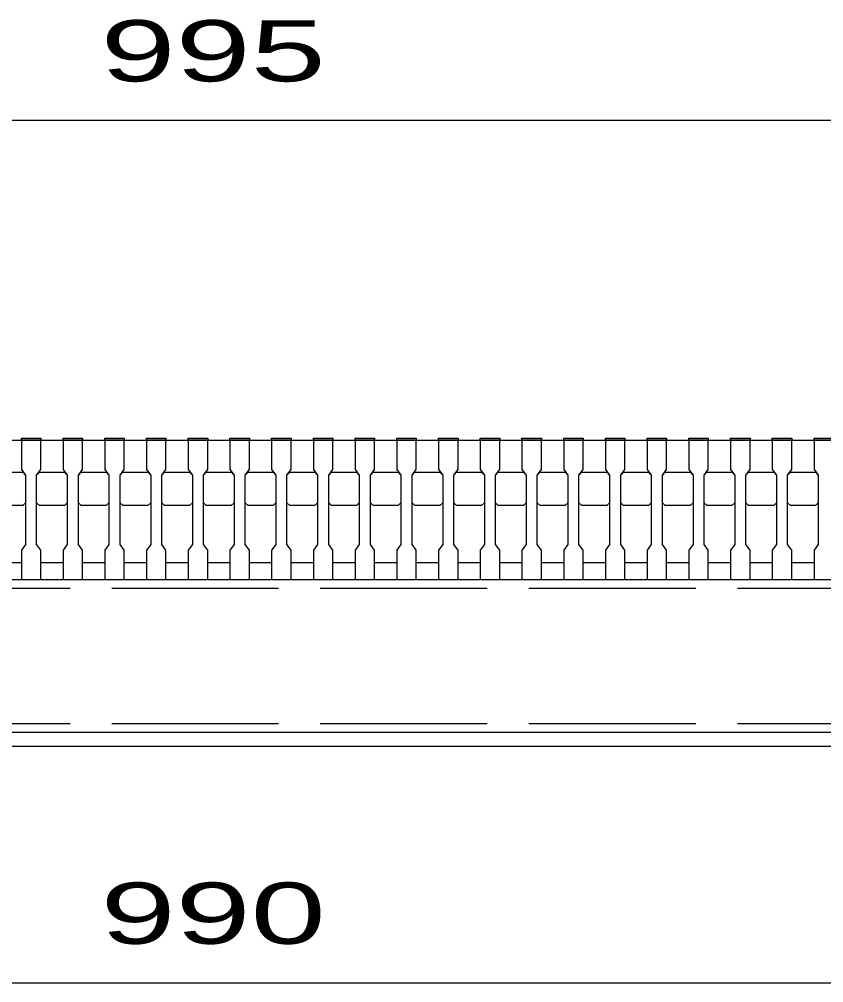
# Model space of a CAD drawing. Units: millimetres, scale not verified. Extents: x -1820 to 1731, y -1282 to 1054.
# Drawn here: x -999.8 to -710.5, y -737.5 to -391.2 of the extents above; entities that cross this region are included whole.
import ezdxf
from ezdxf.enums import TextEntityAlignment as Align

# ---------------------------------------------------------------- set-up
doc = ezdxf.new("R2010")
doc.units = ezdxf.units.MM
doc.header["$LTSCALE"] = 10
doc.linetypes.add('DASHED', pattern=[7.5, 6, -1.5])
doc.layers.add('16', color=3, linetype='Continuous', lineweight=25)
doc.layers.add('22', color=4, linetype='Continuous', lineweight=25)
doc.styles.add('ベクトル', font='')
doc.styles.get('ベクトル').set_extended_font_data('ベクトル')

msp = doc.modelspace()

# ---------------------------------------------------------------- linework, layer by layer
at = {"layer": '16'}
for p, q in [((-1419, -542.5), (-424, -542.5)), ((-999, -542.5), (-999, -541.8)), ((-999, -541.8), (-992, -541.8)), ((-999, -542.5), (-999, -553)), ((-992, -542.5), (-999, -542.5)), ((-992, -541.8), (-992, -542.5)), ((-992, -553), (-992, -542.5)), ((-984, -542.5), (-984, -541.8)), ((-984, -541.8), (-977, -541.8)), ((-984, -542.5), (-984, -553)), ((-977, -542.5), (-984, -542.5)), ((-977, -541.8), (-977, -542.5)), ((-977, -553), (-977, -542.5)), ((-969, -542.5), (-969, -541.8)), ((-969, -541.8), (-962, -541.8)), ((-969, -542.5), (-969, -553)), ((-962, -542.5), (-969, -542.5)), ((-962, -541.8), (-962, -542.5)), ((-962, -553), (-962, -542.5)), ((-954, -542.5), (-954, -541.8)), ((-954, -541.8), (-947, -541.8)), ((-954, -542.5), (-954, -553)), ((-947, -542.5), (-954, -542.5)), ((-947, -541.8), (-947, -542.5)), ((-947, -553), (-947, -542.5)), ((-939, -542.5), (-939, -541.8)), ((-939, -541.8), (-932, -541.8)), ((-939, -542.5), (-939, -553)), ((-932, -542.5), (-939, -542.5)), ((-932, -541.8), (-932, -542.5)), ((-932, -553), (-932, -542.5)), ((-924, -542.5), (-924, -541.8)), ((-924, -541.8), (-917, -541.8)), ((-924, -542.5), (-924, -553)), ((-917, -542.5), (-924, -542.5)), ((-917, -541.8), (-917, -542.5)), ((-917, -553), (-917, -542.5)), ((-909, -542.5), (-909, -541.8)), ((-909, -541.8), (-902, -541.8)), ((-909, -542.5), (-909, -553)), ((-902, -542.5), (-909, -542.5)), ((-902, -541.8), (-902, -542.5)), ((-902, -553), (-902, -542.5)), ((-894, -542.5), (-894, -541.8)), ((-894, -541.8), (-887, -541.8)), ((-894, -542.5), (-894, -553)), ((-887, -542.5), (-894, -542.5)), ((-887, -541.8), (-887, -542.5)), ((-887, -553), (-887, -542.5)), ((-879, -542.5), (-879, -541.8)), ((-879, -541.8), (-872, -541.8)), ((-879, -542.5), (-879, -553)), ((-872, -542.5), (-879, -542.5)), ((-872, -541.8), (-872, -542.5)), ((-872, -553), (-872, -542.5)), ((-864, -542.5), (-864, -541.8)), ((-864, -541.8), (-857, -541.8)), ((-864, -542.5), (-864, -553)), ((-857, -542.5), (-864, -542.5)), ((-857, -541.8), (-857, -542.5)), ((-857, -553), (-857, -542.5)), ((-849, -542.5), (-849, -541.8)), ((-849, -541.8), (-842, -541.8)), ((-849, -542.5), (-849, -553)), ((-842, -542.5), (-849, -542.5)), ((-842, -541.8), (-842, -542.5)), ((-842, -553), (-842, -542.5)), ((-834, -542.5), (-834, -541.8)), ((-834, -541.8), (-827, -541.8)), ((-834, -542.5), (-834, -553)), ((-827, -542.5), (-834, -542.5)), ((-827, -541.8), (-827, -542.5)), ((-827, -553), (-827, -542.5)), ((-819, -542.5), (-819, -541.8)), ((-819, -541.8), (-812, -541.8)), ((-819, -542.5), (-819, -553)), ((-812, -542.5), (-819, -542.5)), ((-812, -541.8), (-812, -542.5)), ((-812, -553), (-812, -542.5)), ((-804, -542.5), (-804, -541.8)), ((-804, -541.8), (-797, -541.8)), ((-804, -542.5), (-804, -553)), ((-797, -542.5), (-804, -542.5)), ((-797, -541.8), (-797, -542.5)), ((-797, -553), (-797, -542.5)), ((-789, -542.5), (-789, -541.8)), ((-789, -541.8), (-782, -541.8)), ((-789, -542.5), (-789, -553)), ((-782, -542.5), (-789, -542.5)), ((-782, -541.8), (-782, -542.5)), ((-782, -553), (-782, -542.5)), ((-774, -542.5), (-774, -541.8)), ((-774, -541.8), (-767, -541.8)), ((-774, -542.5), (-774, -553)), ((-767, -542.5), (-774, -542.5)), ((-767, -541.8), (-767, -542.5)), ((-767, -553), (-767, -542.5)), ((-759, -542.5), (-759, -541.8)), ((-759, -541.8), (-752, -541.8)), ((-759, -542.5), (-759, -553)), ((-752, -542.5), (-759, -542.5)), ((-752, -541.8), (-752, -542.5)), ((-752, -553), (-752, -542.5)), ((-744, -542.5), (-744, -541.8)), ((-744, -541.8), (-737, -541.8)), ((-744, -542.5), (-744, -553)), ((-737, -542.5), (-744, -542.5)), ((-737, -541.8), (-737, -542.5)), ((-737, -553), (-737, -542.5)), ((-729, -542.5), (-729, -541.8)), ((-729, -541.8), (-722, -541.8)), ((-729, -542.5), (-729, -553)), ((-722, -542.5), (-729, -542.5)), ((-722, -541.8), (-722, -542.5)), ((-722, -553), (-722, -542.5)), ((-714, -542.5), (-714, -541.8)), ((-714, -541.8), (-707, -541.8)), ((-714, -542.5), (-714, -553)), ((-707, -542.5), (-714, -542.5)), ((-1007.5, -554), (-998.5, -554)), ((-999, -553), (-997.5, -555)), ((-998.5, -554), (-997.5, -555)), ((-993.5, -555), (-992, -553)), ((-993.5, -555), (-992.5, -554)), ((-992.5, -554), (-983.5, -554)), ((-984, -553), (-982.5, -555)), ((-983.5, -554), (-982.5, -555)), ((-978.5, -555), (-977, -553)), ((-978.5, -555), (-977.5, -554)), ((-977.5, -554), (-968.5, -554)), ((-969, -553), (-967.5, -555)), ((-968.5, -554), (-967.5, -555)), ((-963.5, -555), (-962, -553)), ((-963.5, -555), (-962.5, -554)), ((-962.5, -554), (-953.5, -554)), ((-954, -553), (-952.5, -555)), ((-953.5, -554), (-952.5, -555)), ((-948.5, -555), (-947, -553)), ((-948.5, -555), (-947.5, -554)), ((-947.5, -554), (-938.5, -554)), ((-939, -553), (-937.5, -555)), ((-938.5, -554), (-937.5, -555)), ((-933.5, -555), (-932, -553)), ((-933.5, -555), (-932.5, -554)), ((-932.5, -554), (-923.5, -554)), ((-924, -553), (-922.5, -555)), ((-923.5, -554), (-922.5, -555)), ((-918.5, -555), (-917, -553)), ((-918.5, -555), (-917.5, -554)), ((-917.5, -554), (-908.5, -554)), ((-909, -553), (-907.5, -555)), ((-908.5, -554), (-907.5, -555)), ((-903.5, -555), (-902, -553)), ((-903.5, -555), (-902.5, -554)), ((-902.5, -554), (-893.5, -554)), ((-894, -553), (-892.5, -555)), ((-893.5, -554), (-892.5, -555)), ((-888.5, -555), (-887, -553)), ((-888.5, -555), (-887.5, -554)), ((-887.5, -554), (-878.5, -554)), ((-879, -553), (-877.5, -555)), ((-878.5, -554), (-877.5, -555)), ((-873.5, -555), (-872, -553)), ((-873.5, -555), (-872.5, -554)), ((-872.5, -554), (-863.5, -554)), ((-864, -553), (-862.5, -555)), ((-863.5, -554), (-862.5, -555)), ((-858.5, -555), (-857, -553)), ((-858.5, -555), (-857.5, -554)), ((-857.5, -554), (-848.5, -554)), ((-849, -553), (-847.5, -555)), ((-848.5, -554), (-847.5, -555)), ((-843.5, -555), (-842, -553)), ((-843.5, -555), (-842.5, -554)), ((-842.5, -554), (-833.5, -554)), ((-834, -553), (-832.5, -555)), ((-833.5, -554), (-832.5, -555)), ((-828.5, -555), (-827, -553)), ((-828.5, -555), (-827.5, -554)), ((-827.5, -554), (-818.5, -554)), ((-819, -553), (-817.5, -555)), ((-818.5, -554), (-817.5, -555)), ((-813.5, -555), (-812, -553)), ((-813.5, -555), (-812.5, -554)), ((-812.5, -554), (-803.5, -554)), ((-804, -553), (-802.5, -555)), ((-803.5, -554), (-802.5, -555)), ((-798.5, -555), (-797, -553)), ((-798.5, -555), (-797.5, -554)), ((-797.5, -554), (-788.5, -554)), ((-789, -553), (-787.5, -555)), ((-788.5, -554), (-787.5, -555)), ((-783.5, -555), (-782, -553)), ((-783.5, -555), (-782.5, -554)), ((-782.5, -554), (-773.5, -554)), ((-774, -553), (-772.5, -555)), ((-773.5, -554), (-772.5, -555)), ((-768.5, -555), (-767, -553)), ((-768.5, -555), (-767.5, -554)), ((-767.5, -554), (-758.5, -554)), ((-759, -553), (-757.5, -555)), ((-758.5, -554), (-757.5, -555)), ((-753.5, -555), (-752, -553)), ((-753.5, -555), (-752.5, -554)), ((-752.5, -554), (-743.5, -554)), ((-744, -553), (-742.5, -555)), ((-743.5, -554), (-742.5, -555)), ((-738.5, -555), (-737, -553)), ((-738.5, -555), (-737.5, -554)), ((-737.5, -554), (-728.5, -554)), ((-729, -553), (-727.5, -555)), ((-728.5, -554), (-727.5, -555)), ((-723.5, -555), (-722, -553)), ((-723.5, -555), (-722.5, -554)), ((-722.5, -554), (-713.5, -554)), ((-714, -553), (-712.5, -555)), ((-713.5, -554), (-712.5, -555)), ((-997.5, -555), (-997.5, -580)), ((-993.5, -580), (-993.5, -555)), ((-982.5, -555), (-982.5, -580)), ((-978.5, -580), (-978.5, -555)), ((-967.5, -555), (-967.5, -580)), ((-963.5, -580), (-963.5, -555)), ((-952.5, -555), (-952.5, -580)), ((-948.5, -580), (-948.5, -555)), ((-937.5, -555), (-937.5, -580)), ((-933.5, -580), (-933.5, -555)), ((-922.5, -555), (-922.5, -580)), ((-918.5, -580), (-918.5, -555)), ((-907.5, -555), (-907.5, -580)), ((-903.5, -580), (-903.5, -555)), ((-892.5, -555), (-892.5, -580)), ((-888.5, -580), (-888.5, -555)), ((-877.5, -555), (-877.5, -580)), ((-873.5, -580), (-873.5, -555)), ((-862.5, -555), (-862.5, -580)), ((-858.5, -580), (-858.5, -555)), ((-847.5, -555), (-847.5, -580)), ((-843.5, -580), (-843.5, -555)), ((-832.5, -555), (-832.5, -580)), ((-828.5, -580), (-828.5, -555)), ((-817.5, -555), (-817.5, -580)), ((-813.5, -580), (-813.5, -555)), ((-802.5, -555), (-802.5, -580)), ((-798.5, -580), (-798.5, -555)), ((-787.5, -555), (-787.5, -580)), ((-783.5, -580), (-783.5, -555)), ((-772.5, -555), (-772.5, -580)), ((-768.5, -580), (-768.5, -555)), ((-757.5, -555), (-757.5, -580)), ((-753.5, -580), (-753.5, -555)), ((-742.5, -555), (-742.5, -580)), ((-738.5, -580), (-738.5, -555)), ((-727.5, -555), (-727.5, -580)), ((-723.5, -580), (-723.5, -555)), ((-712.5, -555), (-712.5, -580)), ((-998.5, -566), (-1007.5, -566)), ((-997.5, -565), (-998.5, -566)), ((-992.5, -566), (-993.5, -565)), ((-983.5, -566), (-992.5, -566)), ((-982.5, -565), (-983.5, -566)), ((-977.5, -566), (-978.5, -565)), ((-968.5, -566), (-977.5, -566)), ((-967.5, -565), (-968.5, -566)), ((-962.5, -566), (-963.5, -565)), ((-953.5, -566), (-962.5, -566)), ((-952.5, -565), (-953.5, -566)), ((-947.5, -566), (-948.5, -565)), ((-938.5, -566), (-947.5, -566)), ((-937.5, -565), (-938.5, -566)), ((-932.5, -566), (-933.5, -565)), ((-923.5, -566), (-932.5, -566)), ((-922.5, -565), (-923.5, -566)), ((-917.5, -566), (-918.5, -565)), ((-908.5, -566), (-917.5, -566)), ((-907.5, -565), (-908.5, -566)), ((-902.5, -566), (-903.5, -565)), ((-893.5, -566), (-902.5, -566)), ((-892.5, -565), (-893.5, -566)), ((-887.5, -566), (-888.5, -565)), ((-878.5, -566), (-887.5, -566)), ((-877.5, -565), (-878.5, -566)), ((-872.5, -566), (-873.5, -565)), ((-863.5, -566), (-872.5, -566)), ((-862.5, -565), (-863.5, -566)), ((-857.5, -566), (-858.5, -565)), ((-848.5, -566), (-857.5, -566)), ((-847.5, -565), (-848.5, -566)), ((-842.5, -566), (-843.5, -565)), ((-833.5, -566), (-842.5, -566)), ((-832.5, -565), (-833.5, -566)), ((-827.5, -566), (-828.5, -565)), ((-818.5, -566), (-827.5, -566)), ((-817.5, -565), (-818.5, -566)), ((-812.5, -566), (-813.5, -565)), ((-803.5, -566), (-812.5, -566)), ((-802.5, -565), (-803.5, -566)), ((-797.5, -566), (-798.5, -565)), ((-788.5, -566), (-797.5, -566)), ((-787.5, -565), (-788.5, -566)), ((-782.5, -566), (-783.5, -565)), ((-773.5, -566), (-782.5, -566)), ((-772.5, -565), (-773.5, -566)), ((-767.5, -566), (-768.5, -565)), ((-758.5, -566), (-767.5, -566)), ((-757.5, -565), (-758.5, -566)), ((-752.5, -566), (-753.5, -565)), ((-743.5, -566), (-752.5, -566)), ((-742.5, -565), (-743.5, -566)), ((-737.5, -566), (-738.5, -565)), ((-728.5, -566), (-737.5, -566)), ((-727.5, -565), (-728.5, -566)), ((-722.5, -566), (-723.5, -565)), ((-713.5, -566), (-722.5, -566)), ((-712.5, -565), (-713.5, -566)), ((-997.5, -580), (-999, -582)), ((-992, -582), (-993.5, -580)), ((-982.5, -580), (-984, -582)), ((-977, -582), (-978.5, -580)), ((-967.5, -580), (-969, -582)), ((-962, -582), (-963.5, -580)), ((-952.5, -580), (-954, -582)), ((-947, -582), (-948.5, -580)), ((-937.5, -580), (-939, -582)), ((-932, -582), (-933.5, -580)), ((-922.5, -580), (-924, -582)), ((-917, -582), (-918.5, -580)), ((-907.5, -580), (-909, -582)), ((-902, -582), (-903.5, -580)), ((-892.5, -580), (-894, -582)), ((-887, -582), (-888.5, -580)), ((-877.5, -580), (-879, -582)), ((-872, -582), (-873.5, -580)), ((-862.5, -580), (-864, -582)), ((-857, -582), (-858.5, -580)), ((-847.5, -580), (-849, -582)), ((-842, -582), (-843.5, -580)), ((-832.5, -580), (-834, -582)), ((-827, -582), (-828.5, -580)), ((-817.5, -580), (-819, -582)), ((-812, -582), (-813.5, -580)), ((-802.5, -580), (-804, -582)), ((-797, -582), (-798.5, -580)), ((-787.5, -580), (-789, -582)), ((-782, -582), (-783.5, -580)), ((-772.5, -580), (-774, -582)), ((-767, -582), (-768.5, -580)), ((-757.5, -580), (-759, -582)), ((-752, -582), (-753.5, -580)), ((-742.5, -580), (-744, -582)), ((-737, -582), (-738.5, -580)), ((-727.5, -580), (-729, -582)), ((-722, -582), (-723.5, -580)), ((-712.5, -580), (-714, -582)), ((-999, -582), (-999, -592.5)), ((-992, -592.5), (-992, -582)), ((-984, -582), (-984, -592.5)), ((-977, -592.5), (-977, -582)), ((-969, -582), (-969, -592.5)), ((-962, -592.5), (-962, -582)), ((-954, -582), (-954, -592.5)), ((-947, -592.5), (-947, -582)), ((-939, -582), (-939, -592.5)), ((-932, -592.5), (-932, -582)), ((-924, -582), (-924, -592.5)), ((-917, -592.5), (-917, -582)), ((-909, -582), (-909, -592.5)), ((-902, -592.5), (-902, -582)), ((-894, -582), (-894, -592.5)), ((-887, -592.5), (-887, -582)), ((-879, -582), (-879, -592.5)), ((-872, -592.5), (-872, -582)), ((-864, -582), (-864, -592.5)), ((-857, -592.5), (-857, -582)), ((-849, -582), (-849, -592.5)), ((-842, -592.5), (-842, -582)), ((-834, -582), (-834, -592.5)), ((-827, -592.5), (-827, -582)), ((-819, -582), (-819, -592.5)), ((-812, -592.5), (-812, -582)), ((-804, -582), (-804, -592.5)), ((-797, -592.5), (-797, -582)), ((-789, -582), (-789, -592.5)), ((-782, -592.5), (-782, -582)), ((-774, -582), (-774, -592.5)), ((-767, -592.5), (-767, -582)), ((-759, -582), (-759, -592.5)), ((-752, -592.5), (-752, -582)), ((-744, -582), (-744, -592.5)), ((-737, -592.5), (-737, -582)), ((-729, -582), (-729, -592.5)), ((-722, -592.5), (-722, -582)), ((-714, -582), (-714, -592.5)), ((-1007, -586.5), (-999, -586.5)), ((-992, -586.5), (-984, -586.5)), ((-977, -586.5), (-969, -586.5)), ((-962, -586.5), (-954, -586.5)), ((-947, -586.5), (-939, -586.5)), ((-932, -586.5), (-924, -586.5)), ((-917, -586.5), (-909, -586.5)), ((-902, -586.5), (-894, -586.5)), ((-887, -586.5), (-879, -586.5)), ((-872, -586.5), (-864, -586.5)), ((-857, -586.5), (-849, -586.5)), ((-842, -586.5), (-834, -586.5)), ((-827, -586.5), (-819, -586.5)), ((-812, -586.5), (-804, -586.5)), ((-797, -586.5), (-789, -586.5)), ((-782, -586.5), (-774, -586.5)), ((-767, -586.5), (-759, -586.5)), ((-752, -586.5), (-744, -586.5)), ((-737, -586.5), (-729, -586.5)), ((-722, -586.5), (-714, -586.5)), ((-1416.5, -592.5), (-426.5, -592.5)), ((-999, -592.5), (-992, -592.5)), ((-984, -592.5), (-977, -592.5)), ((-969, -592.5), (-962, -592.5)), ((-954, -592.5), (-947, -592.5)), ((-939, -592.5), (-932, -592.5)), ((-924, -592.5), (-917, -592.5)), ((-909, -592.5), (-902, -592.5)), ((-894, -592.5), (-887, -592.5)), ((-879, -592.5), (-872, -592.5)), ((-864, -592.5), (-857, -592.5)), ((-849, -592.5), (-842, -592.5)), ((-834, -592.5), (-827, -592.5)), ((-819, -592.5), (-812, -592.5)), ((-804, -592.5), (-797, -592.5)), ((-789, -592.5), (-782, -592.5)), ((-774, -592.5), (-767, -592.5)), ((-759, -592.5), (-752, -592.5)), ((-744, -592.5), (-737, -592.5)), ((-729, -592.5), (-722, -592.5)), ((-714, -592.5), (-707, -592.5)), ((-426.5, -647.5), (-1416.5, -647.5)), ((-426.5, -647.5), (-1416.5, -647.5)), ((-1416.5, -652.5), (-426.5, -652.5))]:
    msp.add_line(p, q, dxfattribs=at)
at = {"layer": '16', "linetype": 'DASHED'}
for p, q in [((-1416.5, -595.7), (-426.5, -595.7)), ((-1416.5, -644.3), (-426.5, -644.3))]:
    msp.add_line(p, q, dxfattribs=at)
at = {"layer": '22'}
for p, q in [((-1419, -427.5), (-424, -427.5)), ((-1416.5, -737.5), (-426.5, -737.5))]:
    msp.add_line(p, q, dxfattribs=at)

# ---------------------------------------------------------------- texts
at = {"layer": '22', "color": 2, "style": 'ベクトル', "width": 1.65}
for s, p in [(' 995 ', (-984, -402.5)), (' 990 ', (-984, -712.5))]:
    msp.add_text(s, height=21.99, dxfattribs=at).set_placement(p, align=Align.MIDDLE_LEFT)

doc.saveas('drawing.dxf')
